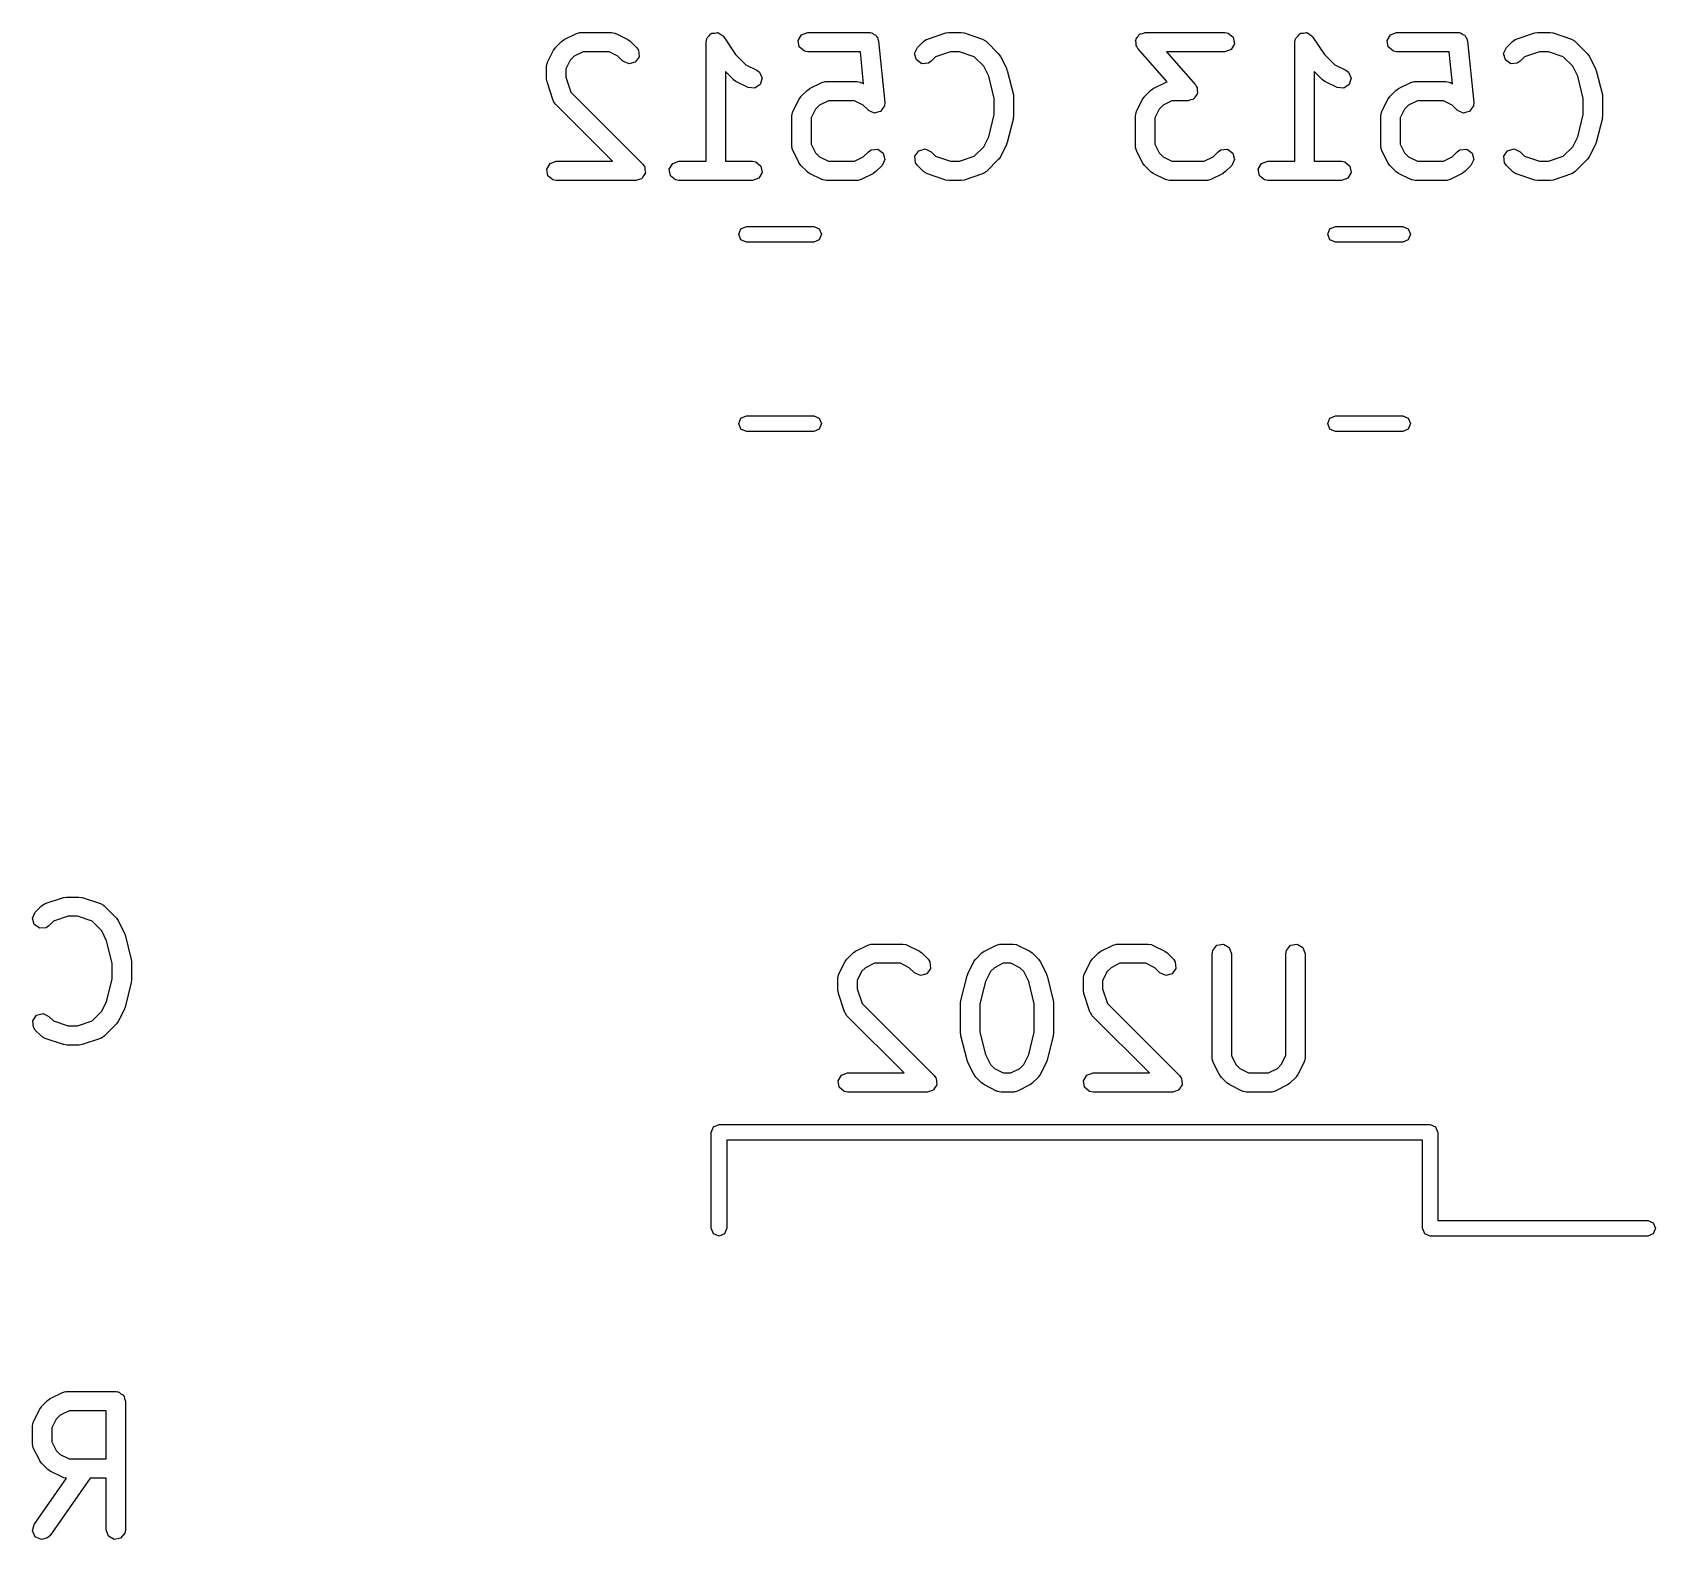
# Model space of a CAD drawing. Extents: x 88 to 206, y -135 to -60.
# Drawn here: x 121.2 to 133.8, y -93.84 to -82.13 of the extents above; entities that cross this region are included whole.
import ezdxf

# ---------------------------------------------------------------- set-up
doc = ezdxf.new("R2010")
doc.units = 0
doc.layers.add('BLACK', color=7, linetype='CONTINUOUS')

msp = doc.modelspace()

# ---------------------------------------------------------------- linework, layer by layer
at = {"layer": 'BLACK', "linetype": 'CONTINUOUS'}
for p, q in [((125.324, -82.1877), (125.419, -82.1401)), ((125.419, -82.1401), (125.444, -82.1327)), ((125.444, -82.1327), (125.448, -82.1337)), ((125.448, -82.1337), (125.452, -82.1322)), ((125.452, -82.1322), (125.69, -82.1322)), ((125.69, -82.1322), (125.716, -82.1367)), ((125.716, -82.1367), (125.72, -82.1396)), ((125.72, -82.1396), (125.724, -82.1401)), ((125.724, -82.1401), (125.819, -82.1877)), ((126.449, -82.1589), (126.462, -82.1422)), ((126.462, -82.1422), (126.467, -82.1415)), ((126.467, -82.1415), (126.47, -82.1385)), ((126.47, -82.1385), (126.492, -82.1371)), ((126.492, -82.1371), (126.513, -82.1333)), ((126.513, -82.1333), (126.517, -82.1355)), ((126.517, -82.1355), (126.521, -82.1352)), ((126.521, -82.1352), (126.539, -82.1481)), ((126.539, -82.1481), (126.557, -82.159)), ((127.14, -82.1942), (127.166, -82.1497)), ((127.166, -82.1497), (127.214, -82.1322)), ((127.214, -82.1322), (127.69, -82.1322)), ((127.69, -82.1322), (127.694, -82.1329)), ((127.694, -82.1329), (127.696, -82.1324)), ((127.696, -82.1324), (127.699, -82.1337)), ((127.699, -82.1337), (127.716, -82.1367)), ((127.716, -82.1367), (127.728, -82.1469)), ((127.728, -82.1469), (127.743, -82.1535)), ((128.143, -82.1836), (128.286, -82.136)), ((128.286, -82.136), (128.308, -82.1327)), ((128.308, -82.1327), (128.31, -82.1322)), ((128.31, -82.1322), (128.405, -82.1322)), ((128.405, -82.1322), (128.427, -82.1361)), ((128.427, -82.1361), (128.428, -82.136)), ((128.428, -82.136), (128.571, -82.1836)), ((129.776, -82.1672), (129.786, -82.1497)), ((129.786, -82.1497), (129.791, -82.1477)), ((129.791, -82.1477), (129.795, -82.143)), ((129.795, -82.143), (129.815, -82.1391)), ((129.815, -82.1391), (129.834, -82.1322)), ((129.834, -82.1322), (130.453, -82.1322)), ((130.453, -82.1322), (130.479, -82.1367)), ((130.479, -82.1367), (130.518, -82.1697)), ((131.021, -82.1589), (131.034, -82.1422)), ((131.034, -82.1422), (131.039, -82.1415)), ((131.039, -82.1415), (131.042, -82.1385)), ((131.042, -82.1385), (131.064, -82.1371)), ((131.064, -82.1371), (131.085, -82.1333)), ((131.085, -82.1333), (131.089, -82.1355)), ((131.089, -82.1355), (131.093, -82.1352)), ((131.093, -82.1352), (131.111, -82.1481)), ((131.111, -82.1481), (131.129, -82.159)), ((131.712, -82.1942), (131.738, -82.1497)), ((131.738, -82.1497), (131.786, -82.1322)), ((131.786, -82.1322), (132.262, -82.1322)), ((132.262, -82.1322), (132.266, -82.1329)), ((132.266, -82.1329), (132.268, -82.1324)), ((132.268, -82.1324), (132.271, -82.1337)), ((132.271, -82.1337), (132.288, -82.1367)), ((132.288, -82.1367), (132.3, -82.1469)), ((132.3, -82.1469), (132.315, -82.1535)), ((132.715, -82.1836), (132.858, -82.136)), ((132.858, -82.136), (132.88, -82.1327)), ((132.88, -82.1327), (132.882, -82.1322)), ((132.882, -82.1322), (132.977, -82.1322)), ((132.977, -82.1322), (132.999, -82.1361)), ((132.999, -82.1361), (133, -82.136)), ((133, -82.136), (133.143, -82.1836)), ((125.195, -82.3641), (125.242, -82.2689)), ((125.242, -82.2689), (125.256, -82.2509)), ((125.256, -82.2494), (125.304, -82.2018)), ((125.256, -82.2509), (125.256, -82.2494)), ((125.304, -82.2018), (125.322, -82.1889)), ((125.322, -82.1889), (125.324, -82.1877)), ((125.819, -82.1877), (125.837, -82.2011)), ((125.837, -82.2011), (125.839, -82.2018)), ((125.839, -82.2018), (125.886, -82.2494)), ((125.886, -82.2494), (125.901, -82.2707)), ((125.901, -82.2707), (125.906, -82.3218)), ((126.425, -82.2072), (126.43, -82.1815)), ((126.425, -83.1322), (126.425, -82.2072)), ((126.43, -82.1815), (126.432, -82.1782)), ((126.432, -82.1782), (126.433, -82.1739)), ((126.433, -82.1739), (126.449, -82.1589)), ((126.557, -82.159), (126.559, -82.163)), ((126.559, -82.163), (126.562, -82.1656)), ((126.562, -82.1656), (126.654, -82.3023)), ((127.149, -82.2447), (127.14, -82.1942)), ((127.189, -82.2777), (127.149, -82.2447)), ((127.214, -82.2822), (127.189, -82.2777)), ((127.743, -82.1535), (127.747, -82.1629)), ((127.747, -82.1629), (127.755, -82.1697)), ((127.755, -82.1697), (127.758, -82.1854)), ((127.758, -82.1854), (127.765, -82.1997)), ((127.765, -82.1997), (127.813, -82.6759)), ((128.044, -82.2959), (128.066, -82.2494)), ((128.066, -82.2494), (128.114, -82.2018)), ((128.114, -82.2018), (128.135, -82.1868)), ((128.135, -82.1868), (128.139, -82.1864)), ((128.139, -82.1864), (128.143, -82.1836)), ((128.571, -82.1836), (128.594, -82.1961)), ((128.594, -82.1961), (128.597, -82.1999)), ((128.597, -82.1999), (128.601, -82.2018)), ((128.601, -82.2018), (128.696, -82.297)), ((129.76, -82.1942), (129.763, -82.189)), ((129.764, -82.2141), (129.76, -82.1942)), ((129.763, -82.183), (129.776, -82.1672)), ((129.763, -82.189), (129.763, -82.183)), ((129.764, -82.2343), (129.764, -82.2141)), ((129.768, -82.2416), (129.764, -82.2343)), ((129.769, -82.2447), (129.768, -82.2416)), ((129.772, -82.2469), (129.769, -82.2447)), ((129.777, -82.2566), (129.772, -82.2469)), ((130.005, -82.5168), (129.777, -82.2566)), ((130.501, -82.2646), (130.453, -82.2822)), ((130.527, -82.2202), (130.501, -82.2646)), ((130.518, -82.1697), (130.527, -82.2202)), ((130.997, -82.2072), (131.002, -82.1815)), ((130.997, -83.1322), (130.997, -82.2072)), ((131.002, -82.1815), (131.004, -82.1782)), ((131.004, -82.1782), (131.005, -82.1739)), ((131.005, -82.1739), (131.021, -82.1589)), ((131.129, -82.159), (131.131, -82.163)), ((131.131, -82.163), (131.134, -82.1656)), ((131.134, -82.1656), (131.226, -82.3023)), ((131.721, -82.2447), (131.712, -82.1942)), ((131.761, -82.2777), (131.721, -82.2447)), ((131.786, -82.2822), (131.761, -82.2777)), ((132.315, -82.1535), (132.319, -82.1629)), ((132.319, -82.1629), (132.327, -82.1697)), ((132.327, -82.1697), (132.33, -82.1854)), ((132.33, -82.1854), (132.337, -82.1997)), ((132.337, -82.1997), (132.385, -82.6759)), ((132.616, -82.2959), (132.638, -82.2494)), ((132.638, -82.2494), (132.686, -82.2018)), ((132.686, -82.2018), (132.707, -82.1868)), ((132.707, -82.1868), (132.711, -82.1864)), ((132.711, -82.1864), (132.715, -82.1836)), ((133.143, -82.1836), (133.166, -82.1961)), ((133.166, -82.1961), (133.169, -82.1999)), ((133.169, -82.1999), (133.173, -82.2018)), ((133.173, -82.2018), (133.268, -82.297)), ((125.187, -82.3977), (125.191, -82.372)), ((125.187, -82.4929), (125.187, -82.3977)), ((125.191, -82.372), (125.194, -82.3686)), ((125.194, -82.3686), (125.195, -82.3641)), ((125.371, -82.3468), (125.337, -82.4154)), ((125.402, -82.3164), (125.371, -82.3468)), ((125.47, -82.2822), (125.402, -82.3164)), ((125.673, -82.2822), (125.47, -82.2822)), ((125.741, -82.3164), (125.673, -82.2822)), ((125.78, -82.3555), (125.741, -82.3164)), ((125.827, -82.3771), (125.78, -82.3555)), ((125.876, -82.3639), (125.827, -82.3771)), ((125.906, -82.3218), (125.876, -82.3639)), ((126.654, -82.3023), (126.735, -82.3836)), ((126.735, -82.3836), (126.819, -82.4258)), ((127.623, -82.2822), (127.214, -82.2822)), ((127.647, -82.5304), (127.623, -82.2822)), ((128.058, -82.3454), (128.044, -82.2959)), ((128.1, -82.3749), (128.058, -82.3454)), ((128.151, -82.3704), (128.1, -82.3749)), ((128.172, -82.3555), (128.151, -82.3704)), ((128.207, -82.3204), (128.172, -82.3555)), ((128.322, -82.2822), (128.207, -82.3204)), ((128.393, -82.2822), (128.322, -82.2822)), ((128.507, -82.3204), (128.393, -82.2822)), ((128.581, -82.3945), (128.507, -82.3204)), ((128.62, -82.4715), (128.581, -82.3945)), ((128.696, -82.297), (128.709, -82.3154)), ((128.709, -82.3154), (128.71, -82.3165)), ((128.71, -82.3165), (128.758, -82.4117)), ((130.453, -82.2822), (129.999, -82.2822)), ((129.999, -82.2822), (130.224, -82.5387)), ((131.226, -82.3023), (131.307, -82.3836)), ((131.307, -82.3836), (131.391, -82.4258)), ((132.195, -82.2822), (131.786, -82.2822)), ((132.219, -82.5304), (132.195, -82.2822)), ((132.63, -82.3454), (132.616, -82.2959)), ((132.672, -82.3749), (132.63, -82.3454)), ((132.723, -82.3704), (132.672, -82.3749)), ((132.744, -82.3555), (132.723, -82.3704)), ((132.779, -82.3204), (132.744, -82.3555)), ((132.894, -82.2822), (132.779, -82.3204)), ((132.965, -82.2822), (132.894, -82.2822)), ((133.079, -82.3204), (132.965, -82.2822)), ((133.153, -82.3945), (133.079, -82.3204)), ((133.192, -82.4715), (133.153, -82.3945)), ((133.268, -82.297), (133.281, -82.3154)), ((133.281, -82.3154), (133.282, -82.3165)), ((133.282, -82.3165), (133.33, -82.4117)), ((125.187, -82.4944), (125.187, -82.4929)), ((125.191, -82.5166), (125.187, -82.4944)), ((125.238, -82.6595), (125.191, -82.5166)), ((125.337, -82.4154), (125.337, -82.4807)), ((125.337, -82.4807), (125.375, -82.5952)), ((126.637, -82.4983), (126.575, -82.4359)), ((126.575, -82.4359), (126.575, -83.1322)), ((126.639, -82.499), (126.637, -82.4983)), ((126.657, -82.5124), (126.639, -82.499)), ((126.752, -82.56), (126.657, -82.5124)), ((126.819, -82.4258), (126.84, -82.4413)), ((126.84, -82.4413), (126.861, -82.4884)), ((126.861, -82.4884), (126.846, -82.5376)), ((127.228, -82.5687), (127.324, -82.5211)), ((127.324, -82.5211), (127.349, -82.5136)), ((127.349, -82.5136), (127.353, -82.5147)), ((127.353, -82.5147), (127.357, -82.5131)), ((127.357, -82.5131), (127.595, -82.5131)), ((127.595, -82.5131), (127.621, -82.5177)), ((127.621, -82.5177), (127.624, -82.5205)), ((127.624, -82.5205), (127.629, -82.5211)), ((127.629, -82.5211), (127.647, -82.5304)), ((128.663, -82.645), (128.62, -82.4715)), ((128.758, -82.4117), (128.761, -82.4241)), ((128.761, -82.4241), (128.763, -82.4271)), ((128.763, -82.4271), (128.811, -82.6176)), ((129.896, -82.5687), (129.991, -82.5211)), ((129.991, -82.5211), (130.005, -82.5168)), ((131.209, -82.4983), (131.147, -82.4359)), ((131.147, -82.4359), (131.147, -83.1322)), ((131.211, -82.499), (131.209, -82.4983)), ((131.229, -82.5124), (131.211, -82.499)), ((131.324, -82.56), (131.229, -82.5124)), ((131.391, -82.4258), (131.412, -82.4413)), ((131.412, -82.4413), (131.433, -82.4884)), ((131.433, -82.4884), (131.418, -82.5376)), ((131.8, -82.5687), (131.896, -82.5211)), ((131.896, -82.5211), (131.921, -82.5136)), ((131.921, -82.5136), (131.925, -82.5147)), ((131.925, -82.5147), (131.929, -82.5131)), ((131.929, -82.5131), (132.167, -82.5131)), ((132.167, -82.5131), (132.193, -82.5177)), ((132.193, -82.5177), (132.196, -82.5205)), ((132.196, -82.5205), (132.201, -82.5211)), ((132.201, -82.5211), (132.219, -82.5304)), ((133.235, -82.645), (133.192, -82.4715)), ((133.33, -82.4117), (133.333, -82.4241)), ((133.333, -82.4241), (133.335, -82.4271)), ((133.335, -82.4271), (133.383, -82.6176)), ((125.375, -82.5952), (125.934, -83.1541)), ((126.803, -82.5658), (126.752, -82.56)), ((126.846, -82.5376), (126.803, -82.5658)), ((127.1, -82.7451), (127.147, -82.6498)), ((127.147, -82.6498), (127.161, -82.6318)), ((127.161, -82.6303), (127.209, -82.5827)), ((127.161, -82.6318), (127.161, -82.6303)), ((127.209, -82.5827), (127.227, -82.5699)), ((127.227, -82.5699), (127.228, -82.5687)), ((128.663, -82.7694), (128.663, -82.645)), ((128.811, -82.6176), (128.812, -82.6325)), ((128.812, -82.6325), (128.813, -82.6358)), ((128.813, -82.6358), (128.813, -82.7786)), ((129.767, -82.7451), (129.814, -82.6498)), ((129.814, -82.6498), (129.828, -82.6318)), ((129.828, -82.6303), (129.876, -82.5827)), ((129.828, -82.6318), (129.828, -82.6303)), ((129.876, -82.5827), (129.894, -82.5699)), ((129.894, -82.5699), (129.896, -82.5687)), ((130.206, -82.6523), (130.186, -82.6562)), ((130.21, -82.6476), (130.206, -82.6523)), ((130.215, -82.6456), (130.21, -82.6476)), ((130.226, -82.6281), (130.215, -82.6456)), ((130.224, -82.5387), (130.23, -82.5484)), ((130.238, -82.6123), (130.226, -82.6281)), ((130.23, -82.5484), (130.232, -82.5506)), ((130.232, -82.5506), (130.233, -82.5537)), ((130.233, -82.5537), (130.237, -82.561)), ((130.237, -82.561), (130.238, -82.5812)), ((130.238, -82.5812), (130.241, -82.6012)), ((130.241, -82.6012), (130.238, -82.6063)), ((130.238, -82.6063), (130.238, -82.6123)), ((131.375, -82.5658), (131.324, -82.56)), ((131.418, -82.5376), (131.375, -82.5658)), ((131.672, -82.7451), (131.719, -82.6498)), ((131.719, -82.6498), (131.733, -82.6318)), ((131.733, -82.6303), (131.781, -82.5827)), ((131.733, -82.6318), (131.733, -82.6303)), ((131.781, -82.5827), (131.799, -82.5699)), ((131.799, -82.5699), (131.8, -82.5687)), ((133.235, -82.7694), (133.235, -82.645)), ((133.383, -82.6176), (133.384, -82.6325)), ((133.384, -82.6325), (133.385, -82.6358)), ((133.385, -82.6358), (133.385, -82.7786)), ((125.241, -82.663), (125.238, -82.6595)), ((125.242, -82.6674), (125.241, -82.663)), ((125.256, -82.6888), (125.242, -82.6674)), ((125.7, -83.1322), (125.256, -82.6888)), ((127.092, -82.7786), (127.096, -82.753)), ((127.092, -83.0167), (127.092, -82.7786)), ((127.096, -82.753), (127.099, -82.7495)), ((127.099, -82.7495), (127.1, -82.7451)), ((127.276, -82.7278), (127.242, -82.7963)), ((127.306, -82.6974), (127.276, -82.7278)), ((127.375, -82.6631), (127.306, -82.6974)), ((127.578, -82.6631), (127.375, -82.6631)), ((127.646, -82.6974), (127.578, -82.6631)), ((127.685, -82.7364), (127.646, -82.6974)), ((127.686, -82.7366), (127.685, -82.7364)), ((127.686, -82.7371), (127.686, -82.7366)), ((127.709, -82.7474), (127.686, -82.7371)), ((127.732, -82.7581), (127.709, -82.7474)), ((127.757, -82.7513), (127.732, -82.7582)), ((127.732, -82.7582), (127.732, -82.758)), ((127.732, -82.758), (127.732, -82.7581)), ((127.781, -82.7448), (127.757, -82.7513)), ((127.782, -82.7443), (127.781, -82.7444)), ((127.781, -82.7444), (127.781, -82.7448)), ((127.796, -82.7234), (127.782, -82.7443)), ((127.811, -82.7028), (127.796, -82.7234)), ((127.811, -82.7019), (127.81, -82.7023)), ((127.81, -82.7023), (127.811, -82.7028)), ((127.813, -82.6759), (127.811, -82.7019)), ((128.62, -82.9429), (128.663, -82.7694)), ((128.813, -82.7786), (128.81, -82.7934)), ((129.759, -82.7786), (129.763, -82.753)), ((129.759, -83.0167), (129.759, -82.7786)), ((129.763, -82.753), (129.766, -82.7495)), ((129.766, -82.7495), (129.767, -82.7451)), ((129.943, -82.7278), (129.909, -82.7963)), ((129.974, -82.6974), (129.943, -82.7278)), ((130.042, -82.6631), (129.974, -82.6974)), ((130.167, -82.6631), (130.042, -82.6631)), ((130.186, -82.6562), (130.167, -82.6631)), ((131.664, -82.7786), (131.668, -82.753)), ((131.664, -83.0167), (131.664, -82.7786)), ((131.668, -82.753), (131.671, -82.7495)), ((131.671, -82.7495), (131.672, -82.7451)), ((131.848, -82.7278), (131.814, -82.7963)), ((131.878, -82.6974), (131.848, -82.7278)), ((131.947, -82.6631), (131.878, -82.6974)), ((132.15, -82.6631), (131.947, -82.6631)), ((132.218, -82.6974), (132.15, -82.6631)), ((132.257, -82.7364), (132.218, -82.6974)), ((132.258, -82.7366), (132.257, -82.7364)), ((132.258, -82.7371), (132.258, -82.7366)), ((132.281, -82.7474), (132.258, -82.7371)), ((132.304, -82.7581), (132.281, -82.7474)), ((132.329, -82.7513), (132.304, -82.7582)), ((132.304, -82.7582), (132.304, -82.758)), ((132.304, -82.758), (132.304, -82.7581)), ((132.353, -82.7448), (132.329, -82.7513)), ((132.354, -82.7443), (132.353, -82.7444)), ((132.353, -82.7444), (132.353, -82.7448)), ((132.368, -82.7234), (132.354, -82.7443)), ((132.383, -82.7028), (132.368, -82.7234)), ((132.383, -82.7019), (132.382, -82.7023)), ((132.382, -82.7023), (132.383, -82.7028)), ((132.385, -82.6759), (132.383, -82.7019)), ((133.192, -82.9429), (133.235, -82.7694)), ((133.385, -82.7786), (133.382, -82.7934)), ((127.242, -82.7963), (127.242, -82.999)), ((128.811, -82.7968), (128.763, -82.9873)), ((128.81, -82.7934), (128.811, -82.7968)), ((129.909, -82.7963), (129.909, -82.999)), ((131.814, -82.7963), (131.814, -82.999)), ((133.383, -82.7968), (133.335, -82.9873)), ((133.382, -82.7934), (133.383, -82.7968)), ((127.093, -83.0209), (127.092, -83.0167)), ((127.092, -83.0253), (127.093, -83.0209)), ((127.1, -83.0502), (127.092, -83.0253)), ((127.242, -82.999), (127.276, -83.0675)), ((128.507, -83.094), (128.581, -83.0199)), ((128.581, -83.0199), (128.62, -82.9429)), ((128.758, -83.0026), (128.71, -83.0979)), ((128.763, -82.9873), (128.758, -82.9991)), ((128.758, -82.9991), (128.758, -83.0026)), ((129.76, -83.0209), (129.759, -83.0167)), ((129.759, -83.0253), (129.76, -83.0209)), ((129.767, -83.0502), (129.759, -83.0253)), ((129.909, -82.999), (129.943, -83.0675)), ((131.665, -83.0209), (131.664, -83.0167)), ((131.664, -83.0253), (131.665, -83.0209)), ((131.672, -83.0502), (131.664, -83.0253)), ((131.814, -82.999), (131.848, -83.0675)), ((133.079, -83.094), (133.153, -83.0199)), ((133.153, -83.0199), (133.192, -82.9429)), ((133.33, -83.0026), (133.282, -83.0979)), ((133.335, -82.9873), (133.33, -82.9991)), ((133.33, -82.9991), (133.33, -83.0026)), ((125.188, -83.1942), (125.214, -83.1497)), ((125.214, -83.1497), (125.262, -83.1322)), ((125.262, -83.1322), (125.7, -83.1322)), ((125.934, -83.1541), (125.943, -83.1676)), ((126.14, -83.1942), (126.166, -83.1497)), ((126.166, -83.1497), (126.214, -83.1322)), ((126.214, -83.1322), (126.425, -83.1322)), ((126.575, -83.1322), (126.786, -83.1322)), ((126.786, -83.1322), (126.811, -83.1367)), ((126.811, -83.1367), (126.851, -83.1697)), ((127.147, -83.1455), (127.1, -83.0502)), ((127.148, -83.1466), (127.147, -83.1455)), ((127.161, -83.165), (127.148, -83.1466)), ((127.276, -83.0675), (127.306, -83.0979)), ((127.306, -83.0979), (127.375, -83.1322)), ((127.375, -83.1322), (127.578, -83.1322)), ((127.578, -83.1322), (127.646, -83.0979)), ((127.646, -83.0979), (127.685, -83.0589)), ((127.685, -83.0589), (127.706, -83.044)), ((127.706, -83.044), (127.758, -83.0395)), ((127.758, -83.0395), (127.8, -83.0689)), ((127.813, -83.1185), (127.791, -83.165)), ((127.8, -83.0689), (127.813, -83.1185)), ((128.047, -83.0925), (128.076, -83.0505)), ((128.051, -83.1436), (128.047, -83.0925)), ((128.066, -83.165), (128.051, -83.1436)), ((128.076, -83.0505), (128.126, -83.0372)), ((128.126, -83.0372), (128.172, -83.0589)), ((128.172, -83.0589), (128.207, -83.094)), ((128.207, -83.094), (128.322, -83.1322)), ((128.322, -83.1322), (128.393, -83.1322)), ((128.393, -83.1322), (128.507, -83.094)), ((128.696, -83.1174), (128.601, -83.2126)), ((128.697, -83.1159), (128.696, -83.1174)), ((128.71, -83.0979), (128.697, -83.1159)), ((129.814, -83.1455), (129.767, -83.0502)), ((129.816, -83.1466), (129.814, -83.1455)), ((129.828, -83.165), (129.816, -83.1466)), ((129.943, -83.0675), (129.974, -83.0979)), ((129.974, -83.0979), (130.042, -83.1322)), ((130.042, -83.1322), (130.292, -83.1322)), ((130.292, -83.1322), (130.361, -83.0979)), ((130.361, -83.0979), (130.4, -83.0589)), ((130.4, -83.0589), (130.421, -83.044)), ((130.421, -83.044), (130.472, -83.0395)), ((130.472, -83.0395), (130.514, -83.0689)), ((130.528, -83.1185), (130.506, -83.165)), ((130.514, -83.0689), (130.528, -83.1185)), ((130.712, -83.1942), (130.738, -83.1497)), ((130.738, -83.1497), (130.786, -83.1322)), ((130.786, -83.1322), (130.997, -83.1322)), ((131.147, -83.1322), (131.358, -83.1322)), ((131.358, -83.1322), (131.383, -83.1367)), ((131.383, -83.1367), (131.423, -83.1697)), ((131.719, -83.1455), (131.672, -83.0502)), ((131.72, -83.1466), (131.719, -83.1455)), ((131.733, -83.165), (131.72, -83.1466)), ((131.848, -83.0675), (131.878, -83.0979)), ((131.878, -83.0979), (131.947, -83.1322)), ((131.947, -83.1322), (132.15, -83.1322)), ((132.15, -83.1322), (132.218, -83.0979)), ((132.218, -83.0979), (132.257, -83.0589)), ((132.257, -83.0589), (132.278, -83.044)), ((132.278, -83.044), (132.33, -83.0395)), ((132.33, -83.0395), (132.372, -83.0689)), ((132.385, -83.1185), (132.363, -83.165)), ((132.372, -83.0689), (132.385, -83.1185)), ((132.619, -83.0925), (132.648, -83.0505)), ((132.623, -83.1436), (132.619, -83.0925)), ((132.638, -83.165), (132.623, -83.1436)), ((132.648, -83.0505), (132.698, -83.0372)), ((132.698, -83.0372), (132.744, -83.0589)), ((132.744, -83.0589), (132.779, -83.094)), ((132.779, -83.094), (132.894, -83.1322)), ((132.894, -83.1322), (132.965, -83.1322)), ((132.965, -83.1322), (133.079, -83.094)), ((133.268, -83.1174), (133.173, -83.2126)), ((133.269, -83.1159), (133.268, -83.1174)), ((133.282, -83.0979), (133.269, -83.1159)), ((125.197, -83.2447), (125.188, -83.1942)), ((125.236, -83.2777), (125.197, -83.2447)), ((125.262, -83.2822), (125.236, -83.2777)), ((125.881, -83.2822), (125.262, -83.2822)), ((125.902, -83.2745), (125.881, -83.2822)), ((125.924, -83.2686), (125.902, -83.2745)), ((125.926, -83.2658), (125.924, -83.2686)), ((125.929, -83.2646), (125.926, -83.2658)), ((125.94, -83.2451), (125.929, -83.2646)), ((125.953, -83.2266), (125.94, -83.2451)), ((125.943, -83.1676), (125.946, -83.1697)), ((125.946, -83.1697), (125.946, -83.1717)), ((125.946, -83.1717), (125.949, -83.1755)), ((125.949, -83.1755), (125.951, -83.198)), ((125.951, -83.198), (125.955, -83.2202)), ((125.955, -83.2202), (125.953, -83.2232)), ((125.953, -83.2232), (125.953, -83.2266)), ((126.149, -83.2447), (126.14, -83.1942)), ((126.189, -83.2777), (126.149, -83.2447)), ((126.214, -83.2822), (126.189, -83.2777)), ((126.786, -83.2822), (126.214, -83.2822)), ((126.834, -83.2646), (126.786, -83.2822)), ((126.86, -83.2202), (126.834, -83.2646)), ((126.851, -83.1697), (126.86, -83.2202)), ((127.209, -83.2126), (127.161, -83.165)), ((127.21, -83.2133), (127.209, -83.2126)), ((127.228, -83.2266), (127.21, -83.2133)), ((127.324, -83.2743), (127.228, -83.2266)), ((127.328, -83.2748), (127.324, -83.2743)), ((127.331, -83.2777), (127.328, -83.2748)), ((127.357, -83.2822), (127.331, -83.2777)), ((127.595, -83.2822), (127.357, -83.2822)), ((127.599, -83.2806), (127.595, -83.2822)), ((127.604, -83.2817), (127.599, -83.2806)), ((127.629, -83.2743), (127.604, -83.2817)), ((127.724, -83.2266), (127.629, -83.2743)), ((127.725, -83.2255), (127.724, -83.2266)), ((127.744, -83.2126), (127.725, -83.2255)), ((127.791, -83.165), (127.744, -83.2126)), ((128.114, -83.2126), (128.066, -83.165)), ((128.118, -83.2145), (128.114, -83.2126)), ((128.12, -83.2183), (128.118, -83.2145)), ((128.143, -83.2307), (128.12, -83.2183)), ((128.286, -83.2783), (128.143, -83.2307)), ((128.287, -83.2783), (128.286, -83.2783)), ((128.31, -83.2822), (128.287, -83.2783)), ((128.405, -83.2822), (128.31, -83.2822)), ((128.406, -83.2816), (128.405, -83.2822)), ((128.428, -83.2783), (128.406, -83.2816)), ((128.571, -83.2307), (128.428, -83.2783)), ((128.575, -83.2279), (128.571, -83.2307)), ((128.579, -83.2275), (128.575, -83.2279)), ((128.601, -83.2126), (128.579, -83.2275)), ((129.876, -83.2126), (129.828, -83.165)), ((129.878, -83.2133), (129.876, -83.2126)), ((129.896, -83.2266), (129.878, -83.2133)), ((129.991, -83.2743), (129.896, -83.2266)), ((129.995, -83.2748), (129.991, -83.2743)), ((129.999, -83.2777), (129.995, -83.2748)), ((130.024, -83.2822), (129.999, -83.2777)), ((130.31, -83.2822), (130.024, -83.2822)), ((130.314, -83.2806), (130.31, -83.2822)), ((130.319, -83.2817), (130.314, -83.2806)), ((130.344, -83.2743), (130.319, -83.2817)), ((130.439, -83.2266), (130.344, -83.2743)), ((130.44, -83.2255), (130.439, -83.2266)), ((130.458, -83.2126), (130.44, -83.2255)), ((130.506, -83.165), (130.458, -83.2126)), ((130.721, -83.2447), (130.712, -83.1942)), ((130.761, -83.2777), (130.721, -83.2447)), ((130.786, -83.2822), (130.761, -83.2777)), ((131.358, -83.2822), (130.786, -83.2822)), ((131.406, -83.2646), (131.358, -83.2822)), ((131.432, -83.2202), (131.406, -83.2646)), ((131.423, -83.1697), (131.432, -83.2202)), ((131.781, -83.2126), (131.733, -83.165)), ((131.782, -83.2133), (131.781, -83.2126)), ((131.8, -83.2266), (131.782, -83.2133)), ((131.896, -83.2743), (131.8, -83.2266)), ((131.9, -83.2748), (131.896, -83.2743)), ((131.903, -83.2777), (131.9, -83.2748)), ((131.929, -83.2822), (131.903, -83.2777)), ((132.167, -83.2822), (131.929, -83.2822)), ((132.171, -83.2806), (132.167, -83.2822)), ((132.176, -83.2817), (132.171, -83.2806)), ((132.201, -83.2743), (132.176, -83.2817)), ((132.296, -83.2266), (132.201, -83.2743)), ((132.297, -83.2255), (132.296, -83.2266)), ((132.316, -83.2126), (132.297, -83.2255)), ((132.363, -83.165), (132.316, -83.2126)), ((132.686, -83.2126), (132.638, -83.165)), ((132.69, -83.2145), (132.686, -83.2126)), ((132.692, -83.2183), (132.69, -83.2145)), ((132.715, -83.2307), (132.692, -83.2183)), ((132.858, -83.2783), (132.715, -83.2307)), ((132.859, -83.2783), (132.858, -83.2783)), ((132.882, -83.2822), (132.859, -83.2783)), ((132.977, -83.2822), (132.882, -83.2822)), ((132.978, -83.2816), (132.977, -83.2822)), ((133, -83.2783), (132.978, -83.2816)), ((133.143, -83.2307), (133, -83.2783)), ((133.147, -83.2279), (133.143, -83.2307)), ((133.151, -83.2275), (133.147, -83.2279)), ((133.173, -83.2126), (133.151, -83.2275)), ((126.679, -83.6998), (126.696, -83.6574)), ((126.696, -83.6574), (126.739, -83.6398)), ((126.739, -83.6398), (127.261, -83.6398)), ((127.261, -83.6398), (127.304, -83.6574)), ((127.304, -83.6574), (127.321, -83.6998)), ((131.251, -83.6998), (131.268, -83.6574)), ((131.268, -83.6574), (131.311, -83.6398)), ((131.311, -83.6398), (131.833, -83.6398)), ((131.833, -83.6398), (131.876, -83.6574)), ((131.876, -83.6574), (131.893, -83.6998)), ((126.696, -83.7422), (126.679, -83.6998)), ((126.739, -83.7598), (126.696, -83.7422)), ((127.261, -83.7598), (126.739, -83.7598)), ((127.304, -83.7422), (127.261, -83.7598)), ((127.321, -83.6998), (127.304, -83.7422)), ((131.268, -83.7422), (131.251, -83.6998)), ((131.311, -83.7598), (131.268, -83.7422)), ((131.833, -83.7598), (131.311, -83.7598)), ((131.876, -83.7422), (131.833, -83.7598)), ((131.893, -83.6998), (131.876, -83.7422)), ((126.679, -85.1698), (126.696, -85.1274)), ((126.696, -85.2122), (126.679, -85.1698)), ((126.696, -85.1274), (126.739, -85.1098)), ((126.739, -85.1098), (127.261, -85.1098)), ((127.261, -85.1098), (127.304, -85.1274)), ((127.304, -85.1274), (127.321, -85.1698)), ((127.321, -85.1698), (127.304, -85.2122)), ((131.251, -85.1698), (131.268, -85.1274)), ((131.268, -85.2122), (131.251, -85.1698)), ((131.268, -85.1274), (131.311, -85.1098)), ((131.311, -85.1098), (131.833, -85.1098)), ((131.833, -85.1098), (131.876, -85.1274)), ((131.876, -85.1274), (131.893, -85.1698)), ((131.893, -85.1698), (131.876, -85.2122)), ((126.739, -85.2298), (126.696, -85.2122)), ((127.261, -85.2298), (126.739, -85.2298)), ((127.304, -85.2122), (127.261, -85.2298)), ((131.311, -85.2298), (131.268, -85.2122)), ((131.833, -85.2298), (131.311, -85.2298)), ((131.876, -85.2122), (131.833, -85.2298)), ((121.218, -88.9632), (121.266, -88.9156)), ((121.266, -88.9156), (121.287, -88.9006)), ((121.287, -88.9006), (121.292, -88.9002)), ((121.292, -88.9002), (121.295, -88.8974)), ((121.295, -88.8974), (121.438, -88.8498)), ((121.438, -88.8498), (121.46, -88.8465)), ((121.46, -88.8465), (121.462, -88.846)), ((121.462, -88.846), (121.557, -88.846)), ((121.557, -88.846), (121.579, -88.8499)), ((121.579, -88.8499), (121.581, -88.8498)), ((121.581, -88.8498), (121.724, -88.8974)), ((121.724, -88.8974), (121.747, -88.9099)), ((121.747, -88.9099), (121.749, -88.9137)), ((121.749, -88.9137), (121.753, -88.9156)), ((121.753, -88.9156), (121.848, -89.0108)), ((121.197, -89.0097), (121.218, -88.9632)), ((121.21, -89.0592), (121.197, -89.0097)), ((121.252, -89.0887), (121.21, -89.0592)), ((121.324, -89.0693), (121.303, -89.0842)), ((121.36, -89.0342), (121.324, -89.0693)), ((121.474, -88.996), (121.36, -89.0342)), ((121.545, -88.996), (121.474, -88.996)), ((121.66, -89.0342), (121.545, -88.996)), ((121.734, -89.1083), (121.66, -89.0342)), ((121.848, -89.0108), (121.861, -89.0292)), ((121.861, -89.0292), (121.862, -89.0303)), ((121.862, -89.0303), (121.91, -89.1255)), ((121.303, -89.0842), (121.252, -89.0887)), ((121.772, -89.1853), (121.734, -89.1083)), ((121.815, -89.3588), (121.772, -89.1853)), ((121.91, -89.1255), (121.914, -89.1379)), ((121.914, -89.1379), (121.916, -89.1409)), ((121.916, -89.1409), (121.963, -89.3314)), ((121.963, -89.3314), (121.964, -89.3463)), ((127.505, -89.3477), (127.518, -89.3297)), ((127.518, -89.3297), (127.519, -89.3282)), ((127.519, -89.3282), (127.566, -89.2806)), ((127.566, -89.2806), (127.585, -89.2677)), ((127.585, -89.2677), (127.586, -89.2665)), ((127.586, -89.2665), (127.681, -89.2189)), ((127.681, -89.2189), (127.706, -89.2115)), ((127.706, -89.2115), (127.71, -89.2125)), ((127.71, -89.2125), (127.715, -89.211)), ((127.715, -89.211), (127.953, -89.211)), ((127.953, -89.211), (127.978, -89.2155)), ((127.978, -89.2155), (127.982, -89.2184)), ((127.982, -89.2184), (127.986, -89.2189)), ((127.986, -89.2189), (128.081, -89.2665)), ((128.081, -89.2665), (128.099, -89.2799)), ((128.099, -89.2799), (128.101, -89.2806)), ((128.101, -89.2806), (128.149, -89.3282)), ((128.149, -89.3282), (128.163, -89.3495)), ((128.505, -89.3477), (128.518, -89.3297)), ((128.518, -89.3297), (128.519, -89.3282)), ((128.519, -89.3282), (128.566, -89.2806)), ((128.566, -89.2806), (128.585, -89.2677)), ((128.585, -89.2677), (128.586, -89.2665)), ((128.586, -89.2665), (128.681, -89.2189)), ((128.681, -89.2189), (128.706, -89.2115)), ((128.706, -89.2115), (128.71, -89.2125)), ((128.71, -89.2125), (128.715, -89.211)), ((128.715, -89.211), (128.81, -89.211)), ((128.81, -89.211), (128.835, -89.2155)), ((128.835, -89.2155), (128.839, -89.2184)), ((128.839, -89.2184), (128.843, -89.2189)), ((128.843, -89.2189), (128.939, -89.2665)), ((128.939, -89.2665), (128.957, -89.2799)), ((128.957, -89.2799), (128.958, -89.2806)), ((128.958, -89.2806), (129.006, -89.3282)), ((129.006, -89.3282), (129.019, -89.3466)), ((129.409, -89.3477), (129.423, -89.3297)), ((129.423, -89.3282), (129.471, -89.2806)), ((129.423, -89.3297), (129.423, -89.3282)), ((129.471, -89.2806), (129.489, -89.2677)), ((129.489, -89.2677), (129.491, -89.2665)), ((129.491, -89.2665), (129.586, -89.2189)), ((129.586, -89.2189), (129.611, -89.2115)), ((129.611, -89.2115), (129.615, -89.2125)), ((129.615, -89.2125), (129.619, -89.211)), ((129.619, -89.211), (129.857, -89.211)), ((129.857, -89.211), (129.883, -89.2155)), ((129.883, -89.2155), (129.887, -89.2184)), ((129.887, -89.2184), (129.891, -89.2189)), ((129.891, -89.2189), (129.986, -89.2665)), ((129.986, -89.2665), (130.004, -89.2799)), ((130.004, -89.2799), (130.006, -89.2806)), ((130.006, -89.2806), (130.053, -89.3282)), ((130.053, -89.3282), (130.068, -89.3495)), ((130.354, -89.286), (130.358, -89.2603)), ((130.354, -90.0955), (130.354, -89.286)), ((130.358, -89.2603), (130.391, -89.221)), ((130.391, -89.221), (130.442, -89.2121)), ((130.442, -89.2121), (130.486, -89.2378)), ((130.486, -89.2378), (130.504, -89.286)), ((130.504, -89.286), (130.504, -90.0778)), ((130.925, -89.286), (130.93, -89.2603)), ((130.925, -90.0778), (130.925, -89.286)), ((130.93, -89.2603), (130.963, -89.221)), ((130.963, -89.221), (131.013, -89.2121)), ((131.013, -89.2121), (131.058, -89.2378)), ((131.058, -89.2378), (131.075, -89.286)), ((131.075, -89.286), (131.075, -90.0955)), ((121.815, -89.4832), (121.815, -89.3588)), ((121.964, -89.3463), (121.965, -89.3496)), ((121.965, -89.3496), (121.965, -89.4924)), ((127.449, -89.4765), (127.454, -89.4508)), ((127.454, -89.4508), (127.456, -89.4474)), ((127.456, -89.4474), (127.457, -89.4429)), ((127.457, -89.4429), (127.505, -89.3477)), ((127.633, -89.4256), (127.599, -89.4942)), ((127.664, -89.3952), (127.633, -89.4256)), ((127.732, -89.361), (127.664, -89.3952)), ((127.935, -89.361), (127.732, -89.361)), ((128.003, -89.3952), (127.935, -89.361)), ((128.042, -89.4343), (128.003, -89.3952)), ((128.089, -89.4559), (128.042, -89.4343)), ((128.139, -89.4427), (128.089, -89.4559)), ((128.168, -89.4006), (128.139, -89.4427)), ((128.163, -89.3495), (128.168, -89.4006)), ((128.404, -89.6487), (128.451, -89.4583)), ((128.451, -89.4583), (128.457, -89.4464)), ((128.457, -89.4429), (128.505, -89.3477)), ((128.457, -89.4464), (128.457, -89.4429)), ((128.633, -89.4256), (128.595, -89.5026)), ((128.664, -89.3952), (128.633, -89.4256)), ((128.732, -89.361), (128.664, -89.3952)), ((128.792, -89.361), (128.732, -89.361)), ((128.861, -89.3952), (128.792, -89.361)), ((128.891, -89.4256), (128.861, -89.3952)), ((128.93, -89.5026), (128.891, -89.4256)), ((129.019, -89.3466), (129.02, -89.3477)), ((129.02, -89.3477), (129.067, -89.4429)), ((129.067, -89.4429), (129.071, -89.4553)), ((129.071, -89.4553), (129.073, -89.4583)), ((129.073, -89.4583), (129.121, -89.6487)), ((129.354, -89.4765), (129.358, -89.4508)), ((129.358, -89.4508), (129.361, -89.4474)), ((129.361, -89.4474), (129.362, -89.4429)), ((129.362, -89.4429), (129.409, -89.3477)), ((129.538, -89.4256), (129.504, -89.4942)), ((129.569, -89.3952), (129.538, -89.4256)), ((129.637, -89.361), (129.569, -89.3952)), ((129.84, -89.361), (129.637, -89.361)), ((129.908, -89.3952), (129.84, -89.361)), ((129.947, -89.4343), (129.908, -89.3952)), ((129.994, -89.4559), (129.947, -89.4343)), ((130.043, -89.4427), (129.994, -89.4559)), ((130.073, -89.4006), (130.043, -89.4427)), ((130.068, -89.3495), (130.073, -89.4006)), ((121.772, -89.6567), (121.815, -89.4832)), ((121.963, -89.5106), (121.916, -89.7011)), ((121.965, -89.4924), (121.963, -89.5072)), ((121.963, -89.5072), (121.963, -89.5106)), ((127.449, -89.5717), (127.449, -89.4765)), ((127.45, -89.5732), (127.449, -89.5717)), ((127.453, -89.5954), (127.45, -89.5732)), ((127.599, -89.4942), (127.599, -89.5595)), ((127.599, -89.5595), (127.637, -89.674)), ((128.595, -89.5026), (128.551, -89.6762)), ((128.973, -89.6762), (128.93, -89.5026)), ((129.354, -89.5717), (129.354, -89.4765)), ((129.354, -89.5732), (129.354, -89.5717)), ((129.358, -89.5954), (129.354, -89.5732)), ((129.504, -89.4942), (129.504, -89.5595)), ((129.504, -89.5595), (129.542, -89.674)), ((121.734, -89.7337), (121.772, -89.6567)), ((121.916, -89.7011), (121.91, -89.7129)), ((127.501, -89.7383), (127.453, -89.5954)), ((127.637, -89.674), (128.196, -90.2329)), ((128.401, -89.6669), (128.404, -89.6522)), ((128.401, -89.905), (128.401, -89.6669)), ((128.404, -89.6522), (128.404, -89.6487)), ((128.551, -89.6762), (128.551, -89.8958)), ((128.973, -89.8958), (128.973, -89.6762)), ((129.121, -89.6487), (129.122, -89.6637)), ((129.122, -89.6637), (129.123, -89.6669)), ((129.123, -89.6669), (129.123, -89.905)), ((129.405, -89.7383), (129.358, -89.5954)), ((129.542, -89.674), (130.101, -90.2329)), ((121.199, -89.8063), (121.228, -89.7643)), ((121.203, -89.8574), (121.199, -89.8063)), ((121.228, -89.7643), (121.278, -89.751)), ((121.278, -89.751), (121.324, -89.7727)), ((121.324, -89.7727), (121.36, -89.8078)), ((121.36, -89.8078), (121.474, -89.846)), ((121.545, -89.846), (121.66, -89.8078)), ((121.66, -89.8078), (121.734, -89.7337)), ((121.848, -89.8312), (121.753, -89.9264)), ((121.849, -89.8297), (121.848, -89.8312)), ((121.862, -89.8117), (121.849, -89.8297)), ((121.91, -89.7164), (121.862, -89.8117)), ((121.91, -89.7129), (121.91, -89.7164)), ((127.503, -89.7418), (127.501, -89.7383)), ((127.504, -89.7462), (127.503, -89.7418)), ((127.519, -89.7676), (127.504, -89.7462)), ((127.962, -90.211), (127.519, -89.7676)), ((129.408, -89.7418), (129.405, -89.7383)), ((129.409, -89.7462), (129.408, -89.7418)), ((129.423, -89.7676), (129.409, -89.7462)), ((129.867, -90.211), (129.423, -89.7676)), ((121.218, -89.8788), (121.203, -89.8574)), ((121.266, -89.9264), (121.218, -89.8788)), ((121.27, -89.9283), (121.266, -89.9264)), ((121.272, -89.9321), (121.27, -89.9283)), ((121.295, -89.9445), (121.272, -89.9321)), ((121.438, -89.9921), (121.295, -89.9445)), ((121.474, -89.846), (121.545, -89.846)), ((121.724, -89.9445), (121.581, -89.9921)), ((121.727, -89.9417), (121.724, -89.9445)), ((121.732, -89.9413), (121.727, -89.9417)), ((121.753, -89.9264), (121.732, -89.9413)), ((128.403, -89.9083), (128.401, -89.905)), ((128.404, -89.9232), (128.403, -89.9083)), ((128.451, -90.1137), (128.404, -89.9232)), ((128.551, -89.8958), (128.595, -90.0693)), ((128.93, -90.0693), (128.973, -89.8958)), ((129.121, -89.9232), (129.073, -90.1137)), ((129.123, -89.905), (129.12, -89.9198)), ((129.12, -89.9198), (129.121, -89.9232)), ((121.44, -89.9921), (121.438, -89.9921)), ((121.462, -89.996), (121.44, -89.9921)), ((121.557, -89.996), (121.462, -89.996)), ((121.559, -89.9954), (121.557, -89.996)), ((121.581, -89.9921), (121.559, -89.9954)), ((128.595, -90.0693), (128.633, -90.1463)), ((128.891, -90.1463), (128.93, -90.0693)), ((130.504, -90.0778), (130.538, -90.1463)), ((130.891, -90.1463), (130.925, -90.0778)), ((127.476, -90.2285), (127.524, -90.211)), ((127.524, -90.211), (127.962, -90.211)), ((128.453, -90.1166), (128.451, -90.1137)), ((128.457, -90.129), (128.453, -90.1166)), ((128.505, -90.2243), (128.457, -90.129)), ((128.633, -90.1463), (128.664, -90.1767)), ((128.664, -90.1767), (128.732, -90.211)), ((128.732, -90.211), (128.792, -90.211)), ((128.792, -90.211), (128.861, -90.1767)), ((128.861, -90.1767), (128.891, -90.1463)), ((129.067, -90.129), (129.02, -90.2243)), ((129.068, -90.1255), (129.067, -90.129)), ((129.073, -90.1137), (129.068, -90.1255)), ((129.381, -90.2285), (129.429, -90.211)), ((129.429, -90.211), (129.867, -90.211)), ((130.355, -90.0997), (130.354, -90.0955)), ((130.354, -90.1041), (130.355, -90.0997)), ((130.362, -90.129), (130.354, -90.1041)), ((130.409, -90.2243), (130.362, -90.129)), ((130.538, -90.1463), (130.569, -90.1767)), ((130.569, -90.1767), (130.637, -90.211)), ((130.637, -90.211), (130.792, -90.211)), ((130.792, -90.211), (130.861, -90.1767)), ((130.861, -90.1767), (130.891, -90.1463)), ((131.067, -90.129), (131.02, -90.2243)), ((131.068, -90.1246), (131.067, -90.129)), ((131.071, -90.1212), (131.068, -90.1246)), ((131.075, -90.0955), (131.071, -90.1212)), ((127.45, -90.273), (127.476, -90.2285)), ((127.459, -90.3235), (127.45, -90.273)), ((127.498, -90.3565), (127.459, -90.3235)), ((128.203, -90.3239), (128.191, -90.3434)), ((128.196, -90.2329), (128.206, -90.2464)), ((128.216, -90.3054), (128.203, -90.3239)), ((128.206, -90.2464), (128.208, -90.2485)), ((128.208, -90.2485), (128.208, -90.2505)), ((128.208, -90.2505), (128.211, -90.2543)), ((128.211, -90.2543), (128.213, -90.2768)), ((128.213, -90.2768), (128.217, -90.299)), ((128.217, -90.299), (128.215, -90.302)), ((128.215, -90.302), (128.216, -90.3054)), ((128.506, -90.2254), (128.505, -90.2243)), ((128.519, -90.2438), (128.506, -90.2254)), ((128.566, -90.2914), (128.519, -90.2438)), ((128.568, -90.2921), (128.566, -90.2914)), ((128.586, -90.3054), (128.568, -90.2921)), ((128.681, -90.3531), (128.586, -90.3054)), ((128.939, -90.3054), (128.843, -90.3531)), ((128.94, -90.3043), (128.939, -90.3054)), ((128.958, -90.2914), (128.94, -90.3043)), ((129.006, -90.2438), (128.958, -90.2914)), ((129.02, -90.2243), (129.006, -90.2423)), ((129.006, -90.2423), (129.006, -90.2438)), ((129.355, -90.273), (129.381, -90.2285)), ((129.364, -90.3235), (129.355, -90.273)), ((129.403, -90.3565), (129.364, -90.3235)), ((130.107, -90.3239), (130.096, -90.3434)), ((130.101, -90.2329), (130.11, -90.2464)), ((130.12, -90.3054), (130.107, -90.3239)), ((130.11, -90.2464), (130.113, -90.2485)), ((130.113, -90.2485), (130.113, -90.2505)), ((130.113, -90.2505), (130.116, -90.2543)), ((130.116, -90.2543), (130.118, -90.2768)), ((130.118, -90.2768), (130.122, -90.299)), ((130.122, -90.299), (130.12, -90.302)), ((130.12, -90.302), (130.12, -90.3054)), ((130.411, -90.2254), (130.409, -90.2243)), ((130.423, -90.2438), (130.411, -90.2254)), ((130.471, -90.2914), (130.423, -90.2438)), ((130.473, -90.2921), (130.471, -90.2914)), ((130.491, -90.3054), (130.473, -90.2921)), ((130.586, -90.3531), (130.491, -90.3054)), ((130.939, -90.3054), (130.843, -90.3531)), ((130.94, -90.3043), (130.939, -90.3054)), ((130.958, -90.2914), (130.94, -90.3043)), ((131.006, -90.2438), (130.958, -90.2914)), ((131.02, -90.2243), (131.006, -90.2423)), ((131.006, -90.2423), (131.006, -90.2438)), ((127.524, -90.361), (127.498, -90.3565)), ((128.143, -90.361), (127.524, -90.361)), ((128.164, -90.3533), (128.143, -90.361)), ((128.186, -90.3474), (128.164, -90.3533)), ((128.188, -90.3446), (128.186, -90.3474)), ((128.191, -90.3434), (128.188, -90.3446)), ((128.685, -90.3536), (128.681, -90.3531)), ((128.689, -90.3565), (128.685, -90.3536)), ((128.715, -90.361), (128.689, -90.3565)), ((128.81, -90.361), (128.715, -90.361)), ((128.814, -90.3594), (128.81, -90.361)), ((128.818, -90.3605), (128.814, -90.3594)), ((128.843, -90.3531), (128.818, -90.3605)), ((129.429, -90.361), (129.403, -90.3565)), ((130.048, -90.361), (129.429, -90.361)), ((130.069, -90.3533), (130.048, -90.361)), ((130.091, -90.3474), (130.069, -90.3533)), ((130.093, -90.3446), (130.091, -90.3474)), ((130.096, -90.3434), (130.093, -90.3446)), ((130.59, -90.3536), (130.586, -90.3531)), ((130.594, -90.3565), (130.59, -90.3536)), ((130.619, -90.361), (130.594, -90.3565)), ((130.81, -90.361), (130.619, -90.361)), ((130.814, -90.3594), (130.81, -90.361)), ((130.818, -90.3605), (130.814, -90.3594)), ((130.843, -90.3531), (130.818, -90.3605)), ((126.466, -90.6736), (126.484, -90.6312)), ((126.466, -91.4186), (126.466, -90.6736)), ((126.484, -90.6312), (126.526, -90.6136)), ((126.526, -90.6136), (132.046, -90.6136)), ((132.046, -90.6136), (132.088, -90.6312)), ((132.088, -90.6312), (132.106, -90.6736)), ((132.106, -90.6736), (132.106, -91.3586)), ((131.986, -90.7336), (126.586, -90.7336)), ((126.586, -90.7336), (126.586, -91.4186)), ((131.986, -91.4186), (131.986, -90.7336)), ((126.484, -91.461), (126.466, -91.4186)), ((126.526, -91.4786), (126.484, -91.461)), ((126.568, -91.461), (126.526, -91.4786)), ((126.586, -91.4186), (126.568, -91.461)), ((132.004, -91.461), (131.986, -91.4186)), ((132.046, -91.4786), (132.004, -91.461)), ((132.106, -91.3586), (133.736, -91.3586)), ((133.736, -91.3586), (133.778, -91.3762)), ((133.778, -91.461), (133.736, -91.4786)), ((133.778, -91.3762), (133.796, -91.4186)), ((133.796, -91.4186), (133.778, -91.461)), ((133.736, -91.4786), (132.046, -91.4786)), ((121.333, -92.7415), (121.428, -92.6939)), ((121.428, -92.6939), (121.453, -92.6865)), ((121.453, -92.6865), (121.458, -92.6875)), ((121.458, -92.6875), (121.462, -92.686)), ((121.462, -92.686), (121.843, -92.686)), ((121.843, -92.686), (121.853, -92.6877)), ((121.853, -92.6877), (121.856, -92.6871)), ((121.856, -92.6871), (121.859, -92.6888)), ((121.859, -92.6888), (121.869, -92.6905)), ((121.869, -92.6905), (121.883, -92.703)), ((121.883, -92.703), (121.9, -92.7128)), ((121.9, -92.7128), (121.903, -92.7191)), ((121.903, -92.7191), (121.908, -92.7235)), ((121.908, -92.7235), (121.911, -92.7427)), ((121.204, -92.9179), (121.252, -92.8227)), ((121.252, -92.8227), (121.265, -92.8047)), ((121.265, -92.8047), (121.266, -92.8032)), ((121.266, -92.8032), (121.314, -92.7556)), ((121.314, -92.7556), (121.332, -92.7427)), ((121.332, -92.7427), (121.333, -92.7415)), ((121.48, -92.836), (121.411, -92.8702)), ((121.768, -92.836), (121.48, -92.836)), ((121.768, -93.2098), (121.768, -92.836)), ((121.911, -92.7427), (121.918, -92.761)), ((121.918, -92.761), (121.918, -93.761)), ((121.196, -92.9515), (121.201, -92.9258)), ((121.196, -93.0943), (121.196, -92.9515)), ((121.201, -92.9258), (121.204, -92.9224)), ((121.204, -92.9224), (121.204, -92.9179)), ((121.381, -92.9006), (121.346, -92.9692)), ((121.346, -92.9692), (121.346, -93.0766)), ((121.411, -92.8702), (121.381, -92.9006)), ((121.198, -93.0985), (121.196, -93.0943)), ((121.197, -93.1029), (121.198, -93.0985)), ((121.204, -93.1279), (121.197, -93.1029)), ((121.346, -93.0766), (121.381, -93.1451)), ((121.252, -93.2231), (121.204, -93.1279)), ((121.253, -93.2242), (121.252, -93.2231)), ((121.266, -93.2426), (121.253, -93.2242)), ((121.381, -93.1451), (121.411, -93.1755)), ((121.411, -93.1755), (121.48, -93.2098)), ((121.48, -93.2098), (121.768, -93.2098)), ((121.21, -93.718), (121.461, -93.3596)), ((121.314, -93.2902), (121.266, -93.2426)), ((121.315, -93.2909), (121.314, -93.2902)), ((121.333, -93.3043), (121.315, -93.2909)), ((121.428, -93.3519), (121.333, -93.3043)), ((121.644, -93.3598), (121.333, -93.804)), ((121.433, -93.3524), (121.428, -93.3519)), ((121.436, -93.3553), (121.433, -93.3524)), ((121.461, -93.3596), (121.436, -93.3553)), ((121.768, -93.3598), (121.644, -93.3598)), ((121.768, -93.761), (121.768, -93.3598)), ((121.197, -93.7675), (121.21, -93.718)), ((121.218, -93.814), (121.197, -93.7675)), ((121.265, -93.8357), (121.218, -93.814)), ((121.314, -93.8224), (121.265, -93.8357)), ((121.333, -93.804), (121.314, -93.8224)), ((121.785, -93.8092), (121.768, -93.761)), ((121.83, -93.8348), (121.785, -93.8092)), ((121.88, -93.8259), (121.83, -93.8348)), ((121.913, -93.7866), (121.88, -93.8259)), ((121.918, -93.761), (121.913, -93.7866))]:
    msp.add_line(p, q, dxfattribs=at)

doc.saveas('drawing.dxf')
